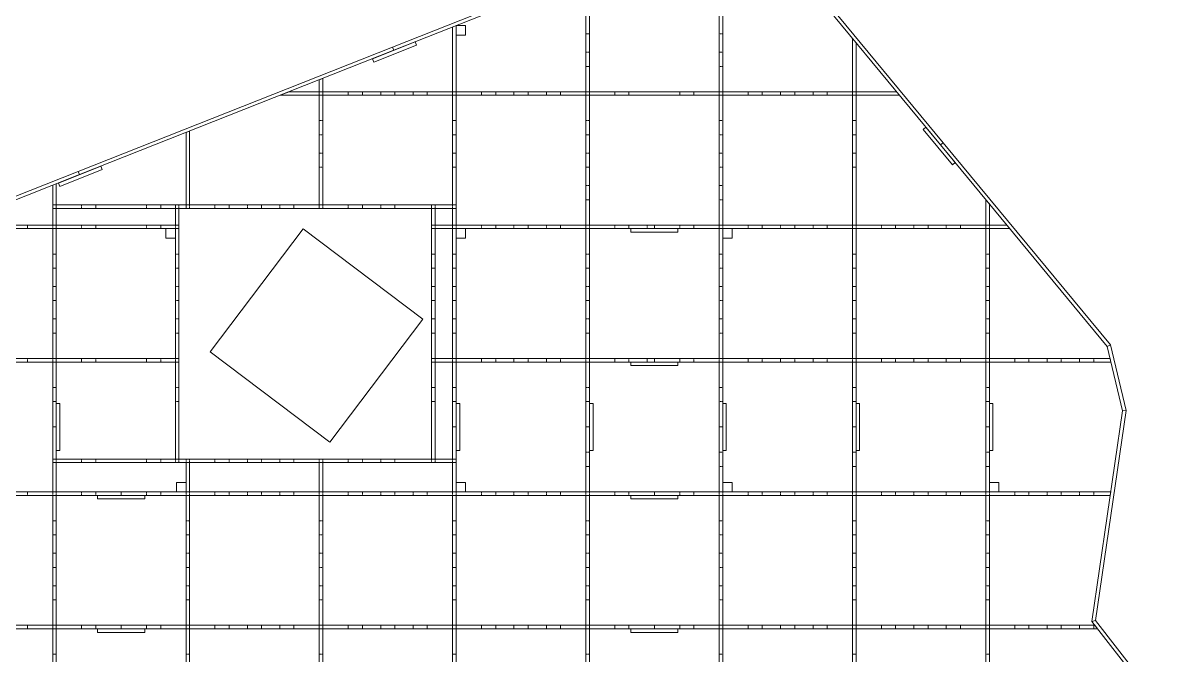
# Model space of a CAD drawing. Header units: millimetres. Extents: x -20225 to 19535, y -17853 to 10707.
# Drawn here: x 2784 to 7586, y 4597 to 7277 of the extents above; entities that cross this region are included whole.
import ezdxf

# ---------------------------------------------------------------- set-up
doc = ezdxf.new("R2010")
doc.units = ezdxf.units.MM
doc.linetypes.add('HIDDEN', pattern=[1.905, 1.27, -0.635])

msp = doc.modelspace()

# ---------------------------------------------------------------- linework, layer by layer
at = {"linetype": 'Continuous', "lineweight": 15}
for p, q in [((5683.6, 7700.7), (4352.1, 7174)), ((5684.6, 7685), (4357.6, 7160.1)), ((6675.2, 6759.1), (5969.7, 7611.7)), ((6686.7, 6768.7), (5978.2, 7625)), ((5737, 7534.7), (5737, 6984.7)), ((5752, 6984.7), (5752, 7534.7)), ((5172, 7482.2), (5172, 6984.7)), ((5187, 6984.7), (5187, 7488.1)), ((4622, 7264.6), (4607, 7258.7)), ((4607, 7258.7), (4607, 6984.7)), ((4662, 7264.6), (4622, 7264.6)), ((4622, 7264.6), (4622, 7224.6)), ((4622, 6984.7), (4622, 7264.6)), ((4662, 7224.6), (4662, 7264.6)), ((4622, 7224.6), (4662, 7224.6)), ((6302, 7210.1), (6302, 6984.7)), ((6317, 7192), (6302, 7210.1)), ((4352.1, 7174), (3020.5, 6647.3)), ((4357.6, 7160.1), (3026, 6633.4)), ((4447.8, 7195.7), (4267.4, 7124.4)), ((4272.9, 7110.4), (4453.3, 7181.8)), ((4357.6, 7160.1), (4352.1, 7174)), ((4453.3, 7181.8), (4447.8, 7195.7)), ((6317, 6984.7), (6317, 7192)), ((4267.4, 7124.4), (4272.9, 7110.4)), ((4057, 7041.2), (4042, 7035.2)), ((4042, 7035.2), (4042, 6984.7)), ((4057, 6984.7), (4057, 7041.2)), ((3914.3, 6984.7), (3876.4, 6969.7)), ((3876.4, 6969.7), (6500.9, 6969.7)), ((6488.5, 6984.7), (3914.3, 6984.7)), ((4042, 6984.7), (4057, 6984.7)), ((4057, 6969.7), (4042, 6969.7)), ((4042, 6969.7), (4042, 6505.4)), ((4057, 6505.4), (4057, 6969.7)), ((4622, 6984.7), (4607, 6984.7)), ((4607, 6969.7), (4622, 6969.7)), ((4607, 6969.7), (4607, 6505.4)), ((4622, 6505.4), (4622, 6969.7)), ((5187, 6984.7), (5172, 6984.7)), ((5172, 6969.7), (5187, 6969.7)), ((5172, 6969.7), (5172, 6419.7)), ((5187, 6419.7), (5187, 6969.7)), ((5752, 6984.7), (5737, 6984.7)), ((5737, 6969.7), (5737, 6419.7)), ((5737, 6969.7), (5752, 6969.7)), ((5752, 6419.7), (5752, 6969.7)), ((6317, 6984.7), (6302, 6984.7)), ((6302, 6969.7), (6302, 6419.7)), ((6302, 6969.7), (6317, 6969.7)), ((6317, 6419.7), (6317, 6969.7)), ((6500.9, 6969.7), (6488.5, 6984.7)), ((3492, 6817.7), (3477, 6811.7)), ((3492, 6505.4), (3492, 6817.7)), ((6613.4, 6833.9), (6601.8, 6824.3)), ((6601.8, 6824.3), (6725.5, 6674.8)), ((6737, 6684.4), (6613.4, 6833.9)), ((3477, 6811.7), (3477, 6505.4)), ((6686.7, 6768.7), (6675.2, 6759.1)), ((7381.5, 5905.5), (6675.2, 6759.1)), ((7395.3, 5912.3), (6686.7, 6768.7)), ((6725.5, 6674.8), (6737, 6684.4)), ((3020.5, 6647.3), (1689, 6120.6)), ((3026, 6633.4), (1700.1, 6108.9)), ((3116.2, 6669), (2935.9, 6597.7)), ((2941.4, 6583.7), (3121.8, 6655.1)), ((3026, 6633.4), (3020.5, 6647.3)), ((3121.8, 6655.1), (3116.2, 6669)), ((2927, 6594.2), (2912, 6588.2)), ((2912, 6588.2), (2912, 6505.4)), ((2927, 6505.4), (2927, 6594.2)), ((2935.9, 6597.7), (2941.4, 6583.7)), ((2927, 6505.4), (2912, 6505.4)), ((2912, 6505.4), (2912, 6490.4)), ((4622, 6505.4), (2912, 6505.4)), ((2912, 6490.4), (2912, 6419.7)), ((2912, 6490.4), (2927, 6490.4)), ((2912, 6490.4), (4622, 6490.4)), ((2927, 6419.7), (2927, 6490.4)), ((3431.7, 6490.4), (3431.7, 6419.7)), ((3446.7, 6490.4), (3431.7, 6490.4)), ((3446.7, 6419.7), (3446.7, 6490.4)), ((3492, 6505.4), (3477, 6505.4)), ((4057, 6505.4), (4042, 6505.4)), ((4518, 6490.4), (4518, 6419.7)), ((4533, 6490.4), (4518, 6490.4)), ((4533, 6419.7), (4533, 6490.4)), ((4622, 6505.4), (4607, 6505.4)), ((4607, 6490.4), (4607, 6419.7)), ((4607, 6490.4), (4622, 6490.4)), ((4622, 6490.4), (4622, 6505.4)), ((4622, 6419.7), (4622, 6490.4)), ((6882, 6509.2), (6867, 6527.3)), ((6867, 6527.3), (6867, 6419.7)), ((6882, 6419.7), (6882, 6509.2)), ((2448, 6404.7), (3446.7, 6404.7)), ((3446.7, 6419.7), (2485.9, 6419.7)), ((2927, 6419.7), (2912, 6419.7)), ((2912, 6404.7), (2927, 6404.7)), ((2912, 6404.7), (2912, 5854.7)), ((2927, 5854.7), (2927, 6404.7)), ((3431.7, 6404.7), (3391.7, 6404.7)), ((3391.7, 6404.7), (3391.7, 6364.7)), ((3446.7, 6419.7), (3431.7, 6419.7)), ((3431.7, 6364.7), (3431.7, 6404.7)), ((3446.7, 6404.7), (3431.7, 6404.7)), ((3431.7, 6404.7), (3431.7, 5854.7)), ((3446.7, 6404.7), (3446.7, 6419.7)), ((3446.7, 5854.7), (3446.7, 6404.7)), ((3973.2, 6403.8), (3579.9, 5882.6)), ((4480.1, 6021.3), (3973.2, 6403.8)), ((4533, 6419.7), (4518, 6419.7)), ((4518, 6419.7), (4518, 6404.7)), ((5462, 6419.7), (4518, 6419.7)), ((4518, 6404.7), (4533, 6404.7)), ((4518, 6404.7), (4518, 5854.7)), ((4518, 6404.7), (5462, 6404.7)), ((4533, 5854.7), (4533, 6404.7)), ((4622, 6419.7), (4607, 6419.7)), ((4607, 6404.7), (4622, 6404.7)), ((4607, 6404.7), (4607, 5854.7)), ((4622, 6404.7), (4622, 6364.7)), ((4662, 6404.7), (4622, 6404.7)), ((4622, 5854.7), (4622, 6404.7)), ((4662, 6364.7), (4662, 6404.7)), ((5187, 6419.7), (5172, 6419.7)), ((5172, 6404.7), (5187, 6404.7)), ((5172, 6404.7), (5172, 5854.7)), ((5187, 5854.7), (5187, 6404.7)), ((5562, 6404.7), (5362, 6404.7)), ((5362, 6404.7), (5362, 6389.7)), ((5362, 6389.7), (5562, 6389.7)), ((5462, 6419.7), (5462, 6404.7)), ((6956, 6419.7), (5462, 6419.7)), ((5462, 6404.7), (6968.4, 6404.7)), ((5562, 6389.7), (5562, 6404.7)), ((5752, 6419.7), (5737, 6419.7)), ((5737, 6404.7), (5737, 5854.7)), ((5737, 6404.7), (5752, 6404.7)), ((5752, 6404.7), (5752, 6364.7)), ((5792, 6404.7), (5752, 6404.7)), ((5752, 5854.7), (5752, 6404.7)), ((5792, 6364.7), (5792, 6404.7)), ((6317, 6419.7), (6302, 6419.7)), ((6302, 6404.7), (6302, 5854.7)), ((6302, 6404.7), (6317, 6404.7)), ((6317, 5854.7), (6317, 6404.7)), ((6882, 6419.7), (6867, 6419.7)), ((6867, 6404.7), (6882, 6404.7)), ((6867, 6404.7), (6867, 5854.7)), ((6882, 5854.7), (6882, 6404.7)), ((6968.4, 6404.7), (6956, 6419.7)), ((3391.7, 6364.7), (3431.7, 6364.7)), ((4622, 6364.7), (4662, 6364.7)), ((5752, 6364.7), (5792, 6364.7)), ((4086.7, 5500.1), (4480.1, 6021.3)), ((7395.3, 5912.3), (7381.5, 5905.5)), ((7446.5, 5633), (7381.5, 5905.5)), ((7461.8, 5633.7), (7395.3, 5912.3)), ((3579.9, 5882.6), (4086.7, 5500.1)), ((1575.9, 5839.7), (3446.7, 5839.7)), ((3446.7, 5854.7), (1582.9, 5854.7)), ((2927, 5854.7), (2912, 5854.7)), ((2912, 5839.7), (2912, 5564.7)), ((2912, 5839.7), (2927, 5839.7)), ((2927, 5564.7), (2927, 5839.7)), ((3446.7, 5854.7), (3431.7, 5854.7)), ((3446.7, 5839.7), (3431.7, 5839.7)), ((3431.7, 5839.7), (3431.7, 5428.9)), ((3446.7, 5854.7), (3446.7, 5839.7)), ((3446.7, 5428.9), (3446.7, 5839.7)), ((4533, 5854.7), (4518, 5854.7)), ((5462, 5854.7), (4518, 5854.7)), ((4518, 5839.7), (4518, 5854.7)), ((4518, 5839.7), (4533, 5839.7)), ((4518, 5839.7), (4518, 5428.9)), ((4518, 5839.7), (5462, 5839.7)), ((4533, 5428.9), (4533, 5839.7)), ((4622, 5854.7), (4607, 5854.7)), ((4607, 5839.7), (4607, 5564.7)), ((4607, 5839.7), (4622, 5839.7)), ((4622, 5564.7), (4622, 5839.7)), ((5187, 5854.7), (5172, 5854.7)), ((5172, 5839.7), (5187, 5839.7)), ((5172, 5839.7), (5172, 5564.7)), ((5187, 5564.7), (5187, 5839.7)), ((5562, 5839.7), (5362, 5839.7)), ((5362, 5839.7), (5362, 5824.7)), ((5362, 5824.7), (5562, 5824.7)), ((5462, 5839.7), (5462, 5854.7)), ((7393.6, 5854.7), (5462, 5854.7)), ((5462, 5839.7), (7397.2, 5839.7)), ((5562, 5824.7), (5562, 5839.7)), ((5752, 5854.7), (5737, 5854.7)), ((5737, 5839.7), (5737, 5564.7)), ((5737, 5839.7), (5752, 5839.7)), ((5752, 5564.7), (5752, 5839.7)), ((6317, 5854.7), (6302, 5854.7)), ((6302, 5839.7), (6302, 5564.7)), ((6302, 5839.7), (6317, 5839.7)), ((6317, 5564.7), (6317, 5839.7)), ((6882, 5854.7), (6867, 5854.7)), ((6867, 5839.7), (6882, 5839.7)), ((6867, 5839.7), (6867, 5564.7)), ((6882, 5564.7), (6882, 5839.7)), ((7397.2, 5839.7), (7393.6, 5854.7)), ((2927, 5664.7), (2942, 5664.7)), ((2927, 5464.7), (2927, 5664.7)), ((2942, 5664.7), (2942, 5464.7)), ((4622, 5664.7), (4637, 5664.7)), ((4622, 5464.7), (4622, 5664.7)), ((4637, 5664.7), (4637, 5464.7)), ((5187, 5464.7), (5187, 5664.7)), ((5187, 5664.7), (5202, 5664.7)), ((5202, 5664.7), (5202, 5464.7)), ((5752, 5664.7), (5767, 5664.7)), ((5752, 5464.7), (5752, 5664.7)), ((5767, 5664.7), (5767, 5464.7)), ((6317, 5664.7), (6332, 5664.7)), ((6317, 5464.7), (6317, 5664.7)), ((6332, 5664.7), (6332, 5464.7)), ((6882, 5464.7), (6882, 5664.7)), ((6882, 5664.7), (6897, 5664.7)), ((6897, 5664.7), (6897, 5464.7)), ((7316.4, 4740.2), (7446.5, 5633)), ((7332.1, 4744.4), (7461.8, 5633.7)), ((7461.8, 5633.7), (7446.5, 5633)), ((2927, 5564.7), (2912, 5564.7)), ((2912, 5564.7), (2912, 5428.9)), ((2927, 5428.9), (2927, 5564.7)), ((4622, 5564.7), (4607, 5564.7)), ((4607, 5564.7), (4607, 5428.9)), ((4622, 5428.9), (4622, 5564.7)), ((5187, 5564.7), (5172, 5564.7)), ((5172, 5564.7), (5172, 5289.7)), ((5187, 5289.7), (5187, 5564.7)), ((5737, 5564.7), (5752, 5564.7)), ((5737, 5564.7), (5737, 5289.7)), ((5752, 5289.7), (5752, 5564.7)), ((6302, 5564.7), (6317, 5564.7)), ((6302, 5564.7), (6302, 5289.7)), ((6317, 5289.7), (6317, 5564.7)), ((6867, 5564.7), (6882, 5564.7)), ((6867, 5564.7), (6867, 5289.7)), ((6882, 5289.7), (6882, 5564.7)), ((2927, 5428.9), (2912, 5428.9)), ((2912, 5428.9), (2912, 5413.9)), ((4622, 5428.9), (2912, 5428.9)), ((2942, 5464.7), (2927, 5464.7)), ((3431.7, 5428.9), (3446.7, 5428.9)), ((4518, 5428.9), (4533, 5428.9)), ((4622, 5428.9), (4607, 5428.9)), ((4637, 5464.7), (4622, 5464.7)), ((4622, 5413.9), (4622, 5428.9)), ((5202, 5464.7), (5187, 5464.7)), ((5767, 5464.7), (5752, 5464.7)), ((6332, 5464.7), (6317, 5464.7)), ((6897, 5464.7), (6882, 5464.7)), ((2912, 5413.9), (2927, 5413.9)), ((2912, 5413.9), (2912, 5289.7)), ((2912, 5413.9), (4622, 5413.9)), ((2927, 5289.7), (2927, 5413.9)), ((3477, 5413.9), (3492, 5413.9)), ((3477, 5413.9), (3477, 5289.7)), ((3492, 5289.7), (3492, 5413.9)), ((4042, 5413.9), (4057, 5413.9)), ((4042, 5413.9), (4042, 5289.7)), ((4057, 5289.7), (4057, 5413.9)), ((4607, 5413.9), (4607, 5289.7)), ((4607, 5413.9), (4622, 5413.9)), ((4622, 5289.7), (4622, 5413.9)), ((3477, 5329.7), (3437, 5329.7)), ((3437, 5329.7), (3437, 5289.7)), ((3477, 5289.7), (3477, 5329.7)), ((4622, 5329.7), (4622, 5289.7)), ((4662, 5329.7), (4622, 5329.7)), ((4662, 5289.7), (4662, 5329.7)), ((5752, 5329.7), (5752, 5289.7)), ((5792, 5329.7), (5752, 5329.7)), ((5792, 5289.7), (5792, 5329.7)), ((6882, 5329.7), (6882, 5289.7)), ((6922, 5329.7), (6882, 5329.7)), ((6922, 5289.7), (6922, 5329.7)), ((3202, 5289.7), (1322.2, 5289.7)), ((2927, 5289.7), (2912, 5289.7)), ((5462, 5289.7), (3202, 5289.7)), ((3202, 5289.7), (3202, 5274.7)), ((3437, 5289.7), (3477, 5289.7)), ((3492, 5289.7), (3477, 5289.7)), ((4057, 5289.7), (4042, 5289.7)), ((4622, 5289.7), (4607, 5289.7)), ((4622, 5289.7), (4662, 5289.7)), ((5187, 5289.7), (5172, 5289.7)), ((5462, 5274.7), (5462, 5289.7)), ((7396.5, 5289.7), (5462, 5289.7)), ((5752, 5289.7), (5737, 5289.7)), ((5752, 5289.7), (5792, 5289.7)), ((6317, 5289.7), (6302, 5289.7)), ((6882, 5289.7), (6867, 5289.7)), ((6882, 5289.7), (6922, 5289.7)), ((7394.3, 5274.7), (7396.5, 5289.7)), ((1315.3, 5274.7), (3202, 5274.7)), ((2912, 5274.7), (2927, 5274.7)), ((2912, 5274.7), (2912, 4724.7)), ((2927, 4724.7), (2927, 5274.7)), ((3302, 5274.7), (3102, 5274.7)), ((3102, 5274.7), (3102, 5259.7)), ((3102, 5259.7), (3302, 5259.7)), ((3202, 5274.7), (5462, 5274.7)), ((3302, 5259.7), (3302, 5274.7)), ((3477, 5274.7), (3492, 5274.7)), ((3477, 5274.7), (3477, 4724.7)), ((3492, 4724.7), (3492, 5274.7)), ((4042, 5274.7), (4042, 4724.7)), ((4042, 5274.7), (4057, 5274.7)), ((4057, 4724.7), (4057, 5274.7)), ((4607, 5274.7), (4622, 5274.7)), ((4607, 5274.7), (4607, 4724.7)), ((4622, 4724.7), (4622, 5274.7)), ((5172, 5274.7), (5172, 4724.7)), ((5172, 5274.7), (5187, 5274.7)), ((5187, 4724.7), (5187, 5274.7)), ((5362, 5274.7), (5362, 5259.7)), ((5562, 5274.7), (5362, 5274.7)), ((5362, 5259.7), (5562, 5259.7)), ((5462, 5274.7), (7394.3, 5274.7)), ((5562, 5259.7), (5562, 5274.7)), ((5737, 5274.7), (5752, 5274.7)), ((5737, 5274.7), (5737, 4724.7)), ((5752, 4724.7), (5752, 5274.7)), ((6302, 5274.7), (6317, 5274.7)), ((6302, 5274.7), (6302, 4724.7)), ((6317, 4724.7), (6317, 5274.7)), ((6867, 5274.7), (6882, 5274.7)), ((6867, 5274.7), (6867, 4724.7)), ((6882, 4724.7), (6882, 5274.7)), ((1054.7, 4709.7), (3202, 4709.7)), ((3202, 4724.7), (1061.6, 4724.7)), ((2927, 4724.7), (2912, 4724.7)), ((2912, 4709.7), (2927, 4709.7)), ((2912, 4709.7), (2912, 4159.7)), ((2927, 4159.7), (2927, 4709.7)), ((3302, 4709.7), (3102, 4709.7)), ((3102, 4709.7), (3102, 4694.7)), ((3202, 4724.7), (3202, 4709.7)), ((5462, 4724.7), (3202, 4724.7)), ((3202, 4709.7), (5462, 4709.7)), ((3302, 4694.7), (3302, 4709.7)), ((3492, 4724.7), (3477, 4724.7)), ((3477, 4709.7), (3477, 4159.7)), ((3477, 4709.7), (3492, 4709.7)), ((3492, 4159.7), (3492, 4709.7)), ((4057, 4724.7), (4042, 4724.7)), ((4042, 4709.7), (4042, 4159.7)), ((4042, 4709.7), (4057, 4709.7)), ((4057, 4159.7), (4057, 4709.7)), ((4622, 4724.7), (4607, 4724.7)), ((4607, 4709.7), (4607, 4159.7)), ((4607, 4709.7), (4622, 4709.7)), ((4622, 4159.7), (4622, 4709.7)), ((5187, 4724.7), (5172, 4724.7)), ((5172, 4709.7), (5187, 4709.7)), ((5172, 4709.7), (5172, 4159.7)), ((5187, 4159.7), (5187, 4709.7)), ((5562, 4709.7), (5362, 4709.7)), ((5362, 4709.7), (5362, 4694.7)), ((5462, 4709.7), (5462, 4724.7)), ((7328.5, 4724.7), (5462, 4724.7)), ((5462, 4709.7), (7340.3, 4709.7)), ((5562, 4694.7), (5562, 4709.7)), ((5752, 4724.7), (5737, 4724.7)), ((5737, 4709.7), (5752, 4709.7)), ((5737, 4709.7), (5737, 4159.7)), ((5752, 4159.7), (5752, 4709.7)), ((6317, 4724.7), (6302, 4724.7)), ((6302, 4709.7), (6302, 4159.7)), ((6302, 4709.7), (6317, 4709.7)), ((6317, 4159.7), (6317, 4709.7)), ((6882, 4724.7), (6867, 4724.7)), ((6867, 4709.7), (6882, 4709.7)), ((6867, 4709.7), (6867, 4159.7)), ((6882, 4159.7), (6882, 4709.7)), ((7332.1, 4744.4), (7316.4, 4740.2)), ((7577.4, 4406.6), (7316.4, 4740.2)), ((7340.3, 4709.7), (7328.5, 4724.7)), ((7585.6, 4420.5), (7332.1, 4744.4)), ((3102, 4694.7), (3302, 4694.7)), ((5362, 4694.7), (5562, 4694.7))]:
    msp.add_line(p, q, dxfattribs=at)
at = {"linetype": 'HIDDEN', "lineweight": 0}
for p, q in [((5172, 7229.7), (5187, 7229.7)), ((5737, 7229.7), (5752, 7229.7)), ((5187, 7152.2), (5172, 7152.2)), ((5752, 7152.2), (5737, 7152.2)), ((5172, 7092.2), (5187, 7092.2)), ((5737, 7092.2), (5752, 7092.2)), ((4042, 6984.7), (4042, 6969.7)), ((4057, 6969.7), (4057, 6984.7)), ((4164.5, 6984.7), (4164.5, 6969.7)), ((4224.5, 6969.7), (4224.5, 6984.7)), ((4302, 6984.7), (4302, 6969.7)), ((4362, 6969.7), (4362, 6984.7)), ((4439.5, 6984.7), (4439.5, 6969.7)), ((4499.5, 6969.7), (4499.5, 6984.7)), ((4607, 6984.7), (4607, 6969.7)), ((4622, 6969.7), (4622, 6984.7)), ((4729.5, 6984.7), (4729.5, 6969.7)), ((4789.5, 6969.7), (4789.5, 6984.7)), ((4867, 6984.7), (4867, 6969.7)), ((4927, 6969.7), (4927, 6984.7)), ((5004.5, 6984.7), (5004.5, 6969.7)), ((5064.5, 6969.7), (5064.5, 6984.7)), ((5172, 6984.7), (5172, 6969.7)), ((5187, 6969.7), (5187, 6984.7)), ((5294.5, 6984.7), (5294.5, 6969.7)), ((5354.5, 6969.7), (5354.5, 6984.7)), ((5569.5, 6984.7), (5569.5, 6969.7)), ((5629.5, 6969.7), (5629.5, 6984.7)), ((5737, 6984.7), (5737, 6969.7)), ((5752, 6969.7), (5752, 6984.7)), ((5859.5, 6984.7), (5859.5, 6969.7)), ((5919.5, 6969.7), (5919.5, 6984.7)), ((5997, 6984.7), (5997, 6969.7)), ((6057, 6969.7), (6057, 6984.7)), ((6134.5, 6984.7), (6134.5, 6969.7)), ((6194.5, 6969.7), (6194.5, 6984.7)), ((6302, 6984.7), (6302, 6969.7)), ((6317, 6969.7), (6317, 6984.7)), ((4057, 6862.2), (4042, 6862.2)), ((4622, 6862.2), (4607, 6862.2)), ((5187, 6862.2), (5172, 6862.2)), ((5752, 6862.2), (5737, 6862.2)), ((6317, 6862.2), (6302, 6862.2)), ((4042, 6802.2), (4057, 6802.2)), ((4607, 6802.2), (4622, 6802.2)), ((5172, 6802.2), (5187, 6802.2)), ((5737, 6802.2), (5752, 6802.2)), ((6302, 6802.2), (6317, 6802.2)), ((4057, 6724.7), (4042, 6724.7)), ((4622, 6724.7), (4607, 6724.7)), ((5187, 6724.7), (5172, 6724.7)), ((5752, 6724.7), (5737, 6724.7)), ((6317, 6724.7), (6302, 6724.7)), ((4042, 6664.7), (4057, 6664.7)), ((4607, 6664.7), (4622, 6664.7)), ((5172, 6664.7), (5187, 6664.7)), ((5737, 6664.7), (5752, 6664.7)), ((6302, 6664.7), (6317, 6664.7)), ((5187, 6587.2), (5172, 6587.2)), ((5752, 6587.2), (5737, 6587.2)), ((2927, 6490.4), (2927, 6505.4)), ((3034.5, 6505.4), (3034.5, 6490.4)), ((3094.5, 6490.4), (3094.5, 6505.4)), ((3309.5, 6505.4), (3309.5, 6490.4)), ((3369.5, 6490.4), (3369.5, 6505.4)), ((3431.7, 6490.4), (3431.7, 6505.4)), ((3446.7, 6505.4), (3446.7, 6490.4)), ((3477, 6490.4), (3477, 6505.4)), ((3492, 6505.4), (3492, 6490.4)), ((3599.5, 6505.4), (3599.5, 6490.4)), ((3659.5, 6490.4), (3659.5, 6505.4)), ((3737, 6505.4), (3737, 6490.4)), ((3797, 6490.4), (3797, 6505.4)), ((3874.5, 6505.4), (3874.5, 6490.4)), ((3934.5, 6490.4), (3934.5, 6505.4)), ((4042, 6490.4), (4042, 6505.4)), ((4057, 6505.4), (4057, 6490.4)), ((4164.5, 6505.4), (4164.5, 6490.4)), ((4224.5, 6490.4), (4224.5, 6505.4)), ((4302, 6505.4), (4302, 6490.4)), ((4362, 6490.4), (4362, 6505.4)), ((4518, 6490.4), (4518, 6505.4)), ((4533, 6505.4), (4533, 6490.4)), ((4607, 6505.4), (4607, 6490.4)), ((5172, 6527.2), (5187, 6527.2)), ((5737, 6527.2), (5752, 6527.2)), ((6867, 6527.2), (6867.1, 6527.2)), ((2804.5, 6404.7), (2804.5, 6419.7)), ((2912, 6419.7), (2912, 6404.7)), ((2927, 6404.7), (2927, 6419.7)), ((3034.5, 6419.7), (3034.5, 6404.7)), ((3094.5, 6404.7), (3094.5, 6419.7)), ((3309.5, 6419.7), (3309.5, 6404.7)), ((3369.5, 6404.7), (3369.5, 6419.7)), ((3431.7, 6419.7), (3431.7, 6404.7)), ((4533, 6419.7), (4533, 6404.7)), ((4607, 6404.7), (4607, 6419.7)), ((4622, 6419.7), (4622, 6404.7)), ((4729.5, 6419.7), (4729.5, 6404.7)), ((4789.5, 6404.7), (4789.5, 6419.7)), ((4867, 6419.7), (4867, 6404.7)), ((4927, 6404.7), (4927, 6419.7)), ((5004.5, 6419.7), (5004.5, 6404.7)), ((5064.5, 6404.7), (5064.5, 6419.7)), ((5172, 6404.7), (5172, 6419.7)), ((5187, 6419.7), (5187, 6404.7)), ((5294.5, 6419.7), (5294.5, 6404.7)), ((5354.5, 6404.7), (5354.5, 6419.7)), ((5432, 6419.7), (5432, 6404.7)), ((5569.5, 6419.7), (5569.5, 6404.7)), ((5629.5, 6404.7), (5629.5, 6419.7)), ((5737, 6404.7), (5737, 6419.7)), ((5752, 6419.7), (5752, 6404.7)), ((5859.5, 6419.7), (5859.5, 6404.7)), ((5919.5, 6404.7), (5919.5, 6419.7)), ((5997, 6419.7), (5997, 6404.7)), ((6057, 6404.7), (6057, 6419.7)), ((6134.5, 6419.7), (6134.5, 6404.7)), ((6194.5, 6404.7), (6194.5, 6419.7)), ((6302, 6404.7), (6302, 6419.7)), ((6317, 6419.7), (6317, 6404.7)), ((6424.5, 6419.7), (6424.5, 6404.7)), ((6484.5, 6404.7), (6484.5, 6419.7)), ((6562, 6419.7), (6562, 6404.7)), ((6622, 6404.7), (6622, 6419.7)), ((6699.5, 6419.7), (6699.5, 6404.7)), ((6759.5, 6404.7), (6759.5, 6419.7)), ((6867, 6404.7), (6867, 6419.7)), ((6882, 6419.7), (6882, 6404.7)), ((2927, 6297.2), (2912, 6297.2)), ((3446.7, 6297.2), (3431.7, 6297.2)), ((4533, 6297.2), (4518, 6297.2)), ((4622, 6297.2), (4607, 6297.2)), ((5187, 6297.2), (5172, 6297.2)), ((5752, 6297.2), (5737, 6297.2)), ((6317, 6297.2), (6302, 6297.2)), ((6882, 6297.2), (6867, 6297.2)), ((2912, 6237.2), (2927, 6237.2)), ((3431.7, 6237.2), (3446.7, 6237.2)), ((4518, 6237.2), (4533, 6237.2)), ((4607, 6237.2), (4622, 6237.2)), ((5172, 6237.2), (5187, 6237.2)), ((5737, 6237.2), (5752, 6237.2)), ((6302, 6237.2), (6317, 6237.2)), ((6867, 6237.2), (6882, 6237.2)), ((2927, 6159.7), (2912, 6159.7)), ((3446.7, 6159.7), (3431.7, 6159.7)), ((4533, 6159.7), (4518, 6159.7)), ((4622, 6159.7), (4607, 6159.7)), ((5187, 6159.7), (5172, 6159.7)), ((5752, 6159.7), (5737, 6159.7)), ((6317, 6159.7), (6302, 6159.7)), ((6882, 6159.7), (6867, 6159.7)), ((2912, 6099.7), (2927, 6099.7)), ((3431.7, 6099.7), (3446.7, 6099.7)), ((4518, 6099.7), (4533, 6099.7)), ((4607, 6099.7), (4622, 6099.7)), ((5172, 6099.7), (5187, 6099.7)), ((5737, 6099.7), (5752, 6099.7)), ((6302, 6099.7), (6317, 6099.7)), ((6867, 6099.7), (6882, 6099.7)), ((2927, 6022.2), (2912, 6022.2)), ((3446.7, 6022.2), (3431.7, 6022.2)), ((4533, 6022.2), (4518, 6022.2)), ((4622, 6022.2), (4607, 6022.2)), ((5187, 6022.2), (5172, 6022.2)), ((5752, 6022.2), (5737, 6022.2)), ((6317, 6022.2), (6302, 6022.2)), ((6882, 6022.2), (6867, 6022.2)), ((2912, 5962.2), (2927, 5962.2)), ((3431.7, 5962.2), (3446.7, 5962.2)), ((4518, 5962.2), (4533, 5962.2)), ((4607, 5962.2), (4622, 5962.2)), ((5172, 5962.2), (5187, 5962.2)), ((5737, 5962.2), (5752, 5962.2)), ((6302, 5962.2), (6317, 5962.2)), ((6867, 5962.2), (6882, 5962.2)), ((2804.5, 5839.7), (2804.5, 5854.7)), ((2912, 5839.7), (2912, 5854.7)), ((2927, 5854.7), (2927, 5839.7)), ((3034.5, 5854.7), (3034.5, 5839.7)), ((3094.5, 5839.7), (3094.5, 5854.7)), ((3309.5, 5854.7), (3309.5, 5839.7)), ((3369.5, 5839.7), (3369.5, 5854.7)), ((3431.7, 5839.7), (3431.7, 5854.7)), ((4533, 5854.7), (4533, 5839.7)), ((4607, 5839.7), (4607, 5854.7)), ((4622, 5854.7), (4622, 5839.7)), ((4729.5, 5854.7), (4729.5, 5839.7)), ((4789.5, 5839.7), (4789.5, 5854.7)), ((4867, 5854.7), (4867, 5839.7)), ((4927, 5839.7), (4927, 5854.7)), ((5004.5, 5854.7), (5004.5, 5839.7)), ((5064.5, 5839.7), (5064.5, 5854.7)), ((5172, 5839.7), (5172, 5854.7)), ((5187, 5854.7), (5187, 5839.7)), ((5294.5, 5854.7), (5294.5, 5839.7)), ((5354.5, 5839.7), (5354.5, 5854.7)), ((5432, 5854.7), (5432, 5839.7)), ((5569.5, 5854.7), (5569.5, 5839.7)), ((5629.5, 5839.7), (5629.5, 5854.7)), ((5737, 5839.7), (5737, 5854.7)), ((5752, 5854.7), (5752, 5839.7)), ((5859.5, 5854.7), (5859.5, 5839.7)), ((5919.5, 5839.7), (5919.5, 5854.7)), ((5997, 5854.7), (5997, 5839.7)), ((6057, 5839.7), (6057, 5854.7)), ((6134.5, 5854.7), (6134.5, 5839.7)), ((6194.5, 5839.7), (6194.5, 5854.7)), ((6302, 5839.7), (6302, 5854.7)), ((6317, 5854.7), (6317, 5839.7)), ((6424.5, 5854.7), (6424.5, 5839.7)), ((6484.5, 5839.7), (6484.5, 5854.7)), ((6562, 5854.7), (6562, 5839.7)), ((6622, 5839.7), (6622, 5854.7)), ((6699.5, 5854.7), (6699.5, 5839.7)), ((6759.5, 5839.7), (6759.5, 5854.7)), ((6867, 5839.7), (6867, 5854.7)), ((6882, 5854.7), (6882, 5839.7)), ((6989.5, 5854.7), (6989.5, 5839.7)), ((7049.5, 5839.7), (7049.5, 5854.7)), ((7127, 5854.7), (7127, 5839.7)), ((7187, 5839.7), (7187, 5854.7)), ((7264.5, 5854.7), (7264.5, 5839.7)), ((7324.5, 5839.7), (7324.5, 5854.7)), ((2927, 5732.2), (2912, 5732.2)), ((3446.7, 5732.2), (3431.7, 5732.2)), ((4533, 5732.2), (4518, 5732.2)), ((4622, 5732.2), (4607, 5732.2)), ((5187, 5732.2), (5172, 5732.2)), ((5752, 5732.2), (5737, 5732.2)), ((6317, 5732.2), (6302, 5732.2)), ((6882, 5732.2), (6867, 5732.2)), ((2912, 5672.2), (2927, 5672.2)), ((3431.7, 5672.2), (3446.7, 5672.2)), ((4518, 5672.2), (4533, 5672.2)), ((4607, 5672.2), (4622, 5672.2)), ((5172, 5672.2), (5187, 5672.2)), ((5737, 5672.2), (5752, 5672.2)), ((6302, 5672.2), (6317, 5672.2)), ((6867, 5672.2), (6882, 5672.2)), ((2927, 5413.9), (2927, 5428.9)), ((3034.5, 5428.9), (3034.5, 5413.9)), ((3094.5, 5413.9), (3094.5, 5428.9)), ((3309.5, 5428.9), (3309.5, 5413.9)), ((3369.5, 5413.9), (3369.5, 5428.9)), ((3431.7, 5413.9), (3431.7, 5428.9)), ((3446.7, 5428.9), (3446.7, 5413.9)), ((3477, 5413.9), (3477, 5428.9)), ((3492, 5428.9), (3492, 5413.9)), ((3599.5, 5428.9), (3599.5, 5413.9)), ((3659.5, 5413.9), (3659.5, 5428.9)), ((3737, 5428.9), (3737, 5413.9)), ((3797, 5413.9), (3797, 5428.9)), ((3874.5, 5428.9), (3874.5, 5413.9)), ((3934.5, 5413.9), (3934.5, 5428.9)), ((4042, 5413.9), (4042, 5428.9)), ((4057, 5428.9), (4057, 5413.9)), ((4164.5, 5428.9), (4164.5, 5413.9)), ((4224.5, 5413.9), (4224.5, 5428.9)), ((4302, 5428.9), (4302, 5413.9)), ((4362, 5413.9), (4362, 5428.9)), ((4518, 5413.9), (4518, 5428.9)), ((4533, 5428.9), (4533, 5413.9)), ((4607, 5428.9), (4607, 5413.9)), ((5187, 5457.2), (5172, 5457.2)), ((5752, 5457.2), (5737, 5457.2)), ((6317, 5457.2), (6302, 5457.2)), ((6882, 5457.2), (6867, 5457.2)), ((5172, 5397.2), (5187, 5397.2)), ((5737, 5397.2), (5752, 5397.2)), ((6302, 5397.2), (6317, 5397.2)), ((6867, 5397.2), (6882, 5397.2)), ((2804.5, 5274.7), (2804.5, 5289.7)), ((2912, 5274.7), (2912, 5289.7)), ((2927, 5289.7), (2927, 5274.7)), ((3034.5, 5289.7), (3034.5, 5274.7)), ((3094.5, 5274.7), (3094.5, 5289.7)), ((3309.5, 5289.7), (3309.5, 5274.7)), ((3369.5, 5274.7), (3369.5, 5289.7)), ((3477, 5274.7), (3477, 5289.7)), ((3492, 5289.7), (3492, 5274.7)), ((3599.5, 5289.7), (3599.5, 5274.7)), ((3659.5, 5274.7), (3659.5, 5289.7)), ((3737, 5289.7), (3737, 5274.7)), ((3797, 5274.7), (3797, 5289.7)), ((3874.5, 5289.7), (3874.5, 5274.7)), ((3934.5, 5274.7), (3934.5, 5289.7)), ((4042, 5274.7), (4042, 5289.7)), ((4057, 5289.7), (4057, 5274.7)), ((4164.5, 5289.7), (4164.5, 5274.7)), ((4224.5, 5274.7), (4224.5, 5289.7)), ((4302, 5289.7), (4302, 5274.7)), ((4362, 5274.7), (4362, 5289.7)), ((4439.5, 5289.7), (4439.5, 5274.7)), ((4499.5, 5274.7), (4499.5, 5289.7)), ((4607, 5274.7), (4607, 5289.7)), ((4622, 5289.7), (4622, 5274.7)), ((4729.5, 5289.7), (4729.5, 5274.7)), ((4789.5, 5274.7), (4789.5, 5289.7)), ((4867, 5289.7), (4867, 5274.7)), ((4927, 5274.7), (4927, 5289.7)), ((5004.5, 5289.7), (5004.5, 5274.7)), ((5064.5, 5274.7), (5064.5, 5289.7)), ((5172, 5274.7), (5172, 5289.7)), ((5187, 5289.7), (5187, 5274.7)), ((5294.5, 5289.7), (5294.5, 5274.7)), ((5354.5, 5274.7), (5354.5, 5289.7)), ((5569.5, 5289.7), (5569.5, 5274.7)), ((5629.5, 5274.7), (5629.5, 5289.7)), ((5737, 5274.7), (5737, 5289.7)), ((5752, 5289.7), (5752, 5274.7)), ((5859.5, 5289.7), (5859.5, 5274.7)), ((5919.5, 5274.7), (5919.5, 5289.7)), ((5997, 5289.7), (5997, 5274.7)), ((6057, 5274.7), (6057, 5289.7)), ((6134.5, 5289.7), (6134.5, 5274.7)), ((6194.5, 5274.7), (6194.5, 5289.7)), ((6302, 5274.7), (6302, 5289.7)), ((6317, 5289.7), (6317, 5274.7)), ((6424.5, 5289.7), (6424.5, 5274.7)), ((6484.5, 5274.7), (6484.5, 5289.7)), ((6562, 5289.7), (6562, 5274.7)), ((6622, 5274.7), (6622, 5289.7)), ((6699.5, 5289.7), (6699.5, 5274.7)), ((6759.5, 5274.7), (6759.5, 5289.7)), ((6867, 5274.7), (6867, 5289.7)), ((6882, 5289.7), (6882, 5274.7)), ((6989.5, 5289.7), (6989.5, 5274.7)), ((7049.5, 5274.7), (7049.5, 5289.7)), ((7127, 5289.7), (7127, 5274.7)), ((7187, 5274.7), (7187, 5289.7)), ((7264.5, 5289.7), (7264.5, 5274.7)), ((7324.5, 5274.7), (7324.5, 5289.7)), ((2927, 5167.2), (2912, 5167.2)), ((3492, 5167.2), (3477, 5167.2)), ((4057, 5167.2), (4042, 5167.2)), ((4622, 5167.2), (4607, 5167.2)), ((5187, 5167.2), (5172, 5167.2)), ((5752, 5167.2), (5737, 5167.2)), ((6317, 5167.2), (6302, 5167.2)), ((6882, 5167.2), (6867, 5167.2)), ((2912, 5107.2), (2927, 5107.2)), ((3477, 5107.2), (3492, 5107.2)), ((4042, 5107.2), (4057, 5107.2)), ((4607, 5107.2), (4622, 5107.2)), ((5172, 5107.2), (5187, 5107.2)), ((5737, 5107.2), (5752, 5107.2)), ((6302, 5107.2), (6317, 5107.2)), ((6867, 5107.2), (6882, 5107.2)), ((2927, 5029.7), (2912, 5029.7)), ((3492, 5029.7), (3477, 5029.7)), ((4057, 5029.7), (4042, 5029.7)), ((4622, 5029.7), (4607, 5029.7)), ((5187, 5029.7), (5172, 5029.7)), ((5752, 5029.7), (5737, 5029.7)), ((6317, 5029.7), (6302, 5029.7)), ((6882, 5029.7), (6867, 5029.7)), ((2912, 4969.7), (2927, 4969.7)), ((3477, 4969.7), (3492, 4969.7)), ((4042, 4969.7), (4057, 4969.7)), ((4607, 4969.7), (4622, 4969.7)), ((5172, 4969.7), (5187, 4969.7)), ((5737, 4969.7), (5752, 4969.7)), ((6302, 4969.7), (6317, 4969.7)), ((6867, 4969.7), (6882, 4969.7)), ((2927, 4892.2), (2912, 4892.2)), ((3492, 4892.2), (3477, 4892.2)), ((4057, 4892.2), (4042, 4892.2)), ((4622, 4892.2), (4607, 4892.2)), ((5187, 4892.2), (5172, 4892.2)), ((5752, 4892.2), (5737, 4892.2)), ((6317, 4892.2), (6302, 4892.2)), ((6882, 4892.2), (6867, 4892.2)), ((2912, 4832.2), (2927, 4832.2)), ((3477, 4832.2), (3492, 4832.2)), ((4042, 4832.2), (4057, 4832.2)), ((4607, 4832.2), (4622, 4832.2)), ((5172, 4832.2), (5187, 4832.2)), ((5737, 4832.2), (5752, 4832.2)), ((6302, 4832.2), (6317, 4832.2)), ((6867, 4832.2), (6882, 4832.2)), ((2804.5, 4709.7), (2804.5, 4724.7)), ((2912, 4709.7), (2912, 4724.7)), ((2927, 4724.7), (2927, 4709.7)), ((3034.5, 4724.7), (3034.5, 4709.7)), ((3094.5, 4709.7), (3094.5, 4724.7)), ((3309.5, 4724.7), (3309.5, 4709.7)), ((3369.5, 4709.7), (3369.5, 4724.7)), ((3477, 4709.7), (3477, 4724.7)), ((3492, 4724.7), (3492, 4709.7)), ((3599.5, 4724.7), (3599.5, 4709.7)), ((3659.5, 4709.7), (3659.5, 4724.7)), ((3737, 4724.7), (3737, 4709.7)), ((3797, 4709.7), (3797, 4724.7)), ((3874.5, 4724.7), (3874.5, 4709.7)), ((3934.5, 4709.7), (3934.5, 4724.7)), ((4042, 4709.7), (4042, 4724.7)), ((4057, 4724.7), (4057, 4709.7)), ((4164.5, 4724.7), (4164.5, 4709.7)), ((4224.5, 4709.7), (4224.5, 4724.7)), ((4302, 4724.7), (4302, 4709.7)), ((4362, 4709.7), (4362, 4724.7)), ((4439.5, 4724.7), (4439.5, 4709.7)), ((4499.5, 4709.7), (4499.5, 4724.7)), ((4607, 4709.7), (4607, 4724.7)), ((4622, 4724.7), (4622, 4709.7)), ((4729.5, 4724.7), (4729.5, 4709.7)), ((4789.5, 4709.7), (4789.5, 4724.7)), ((4867, 4724.7), (4867, 4709.7)), ((4927, 4709.7), (4927, 4724.7)), ((5004.5, 4724.7), (5004.5, 4709.7)), ((5064.5, 4709.7), (5064.5, 4724.7)), ((5172, 4709.7), (5172, 4724.7)), ((5187, 4724.7), (5187, 4709.7)), ((5294.5, 4724.7), (5294.5, 4709.7)), ((5354.5, 4709.7), (5354.5, 4724.7)), ((5569.5, 4724.7), (5569.5, 4709.7)), ((5629.5, 4709.7), (5629.5, 4724.7)), ((5737, 4709.7), (5737, 4724.7)), ((5752, 4724.7), (5752, 4709.7)), ((5859.5, 4724.7), (5859.5, 4709.7)), ((5919.5, 4709.7), (5919.5, 4724.7)), ((5997, 4724.7), (5997, 4709.7)), ((6057, 4709.7), (6057, 4724.7)), ((6134.5, 4724.7), (6134.5, 4709.7)), ((6194.5, 4709.7), (6194.5, 4724.7)), ((6302, 4709.7), (6302, 4724.7)), ((6317, 4724.7), (6317, 4709.7)), ((6424.5, 4724.7), (6424.5, 4709.7)), ((6484.5, 4709.7), (6484.5, 4724.7)), ((6562, 4724.7), (6562, 4709.7)), ((6622, 4709.7), (6622, 4724.7)), ((6699.5, 4724.7), (6699.5, 4709.7)), ((6759.5, 4709.7), (6759.5, 4724.7)), ((6867, 4709.7), (6867, 4724.7)), ((6882, 4724.7), (6882, 4709.7)), ((6989.5, 4724.7), (6989.5, 4709.7)), ((7049.5, 4709.7), (7049.5, 4724.7)), ((7127, 4724.7), (7127, 4709.7)), ((7187, 4709.7), (7187, 4724.7)), ((7264.5, 4724.7), (7264.5, 4709.7)), ((7324.5, 4709.7), (7324.5, 4724.7)), ((2927, 4602.2), (2912, 4602.2)), ((3492, 4602.2), (3477, 4602.2)), ((4057, 4602.2), (4042, 4602.2)), ((4622, 4602.2), (4607, 4602.2)), ((5187, 4602.2), (5172, 4602.2)), ((5752, 4602.2), (5737, 4602.2)), ((6317, 4602.2), (6302, 4602.2)), ((6882, 4602.2), (6867, 4602.2))]:
    msp.add_line(p, q, dxfattribs=at)

doc.saveas('drawing.dxf')
